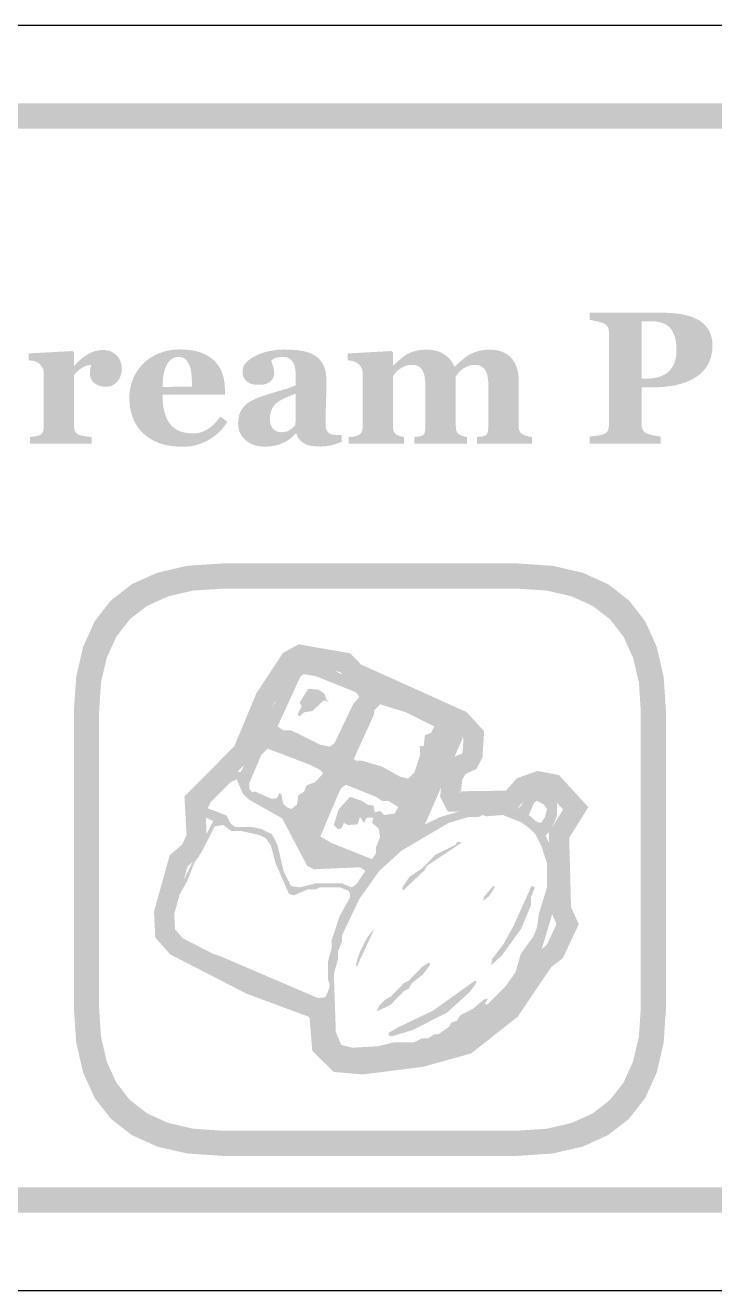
# Model space of a CAD drawing. Header units: millimetres. Extents: x 6 to 297, y 55 to 451.
# Drawn here: x 109.93 to 120.87, y 293.16 to 313.24 of the extents above; entities that cross this region are included whole.
import ezdxf

# ---------------------------------------------------------------- set-up
doc = ezdxf.new("R2010")
doc.units = ezdxf.units.MM
doc.layers.add('CUT', color=1, linetype='Continuous')
doc.layers.add('RASTER', color=7, linetype='Continuous')

msp = doc.modelspace()

# ---------------------------------------------------------------- hatches: boundary and pattern name
at = {"layer": 'RASTER'}
h = msp.add_hatch(color=7, dxfattribs=at)
h.paths.add_polyline_path([(74.2, 309.8), (74.234, 310.316), (74.338, 310.763), (74.509, 311.141), (74.75, 311.45), (75.059, 311.691), (75.438, 311.863), (75.884, 311.966), (76.4, 312), (133.6, 312), (134.116, 311.966), (134.563, 311.863), (134.941, 311.691), (135.25, 311.45), (135.491, 311.141), (135.663, 310.763), (135.766, 310.316), (135.8, 309.8), (135.8, 296.6), (135.766, 296.084), (135.663, 295.638), (135.491, 295.259), (135.25, 294.95), (134.941, 294.709), (134.563, 294.537), (134.116, 294.434), (133.6, 294.4), (76.4, 294.4), (75.884, 294.434), (75.438, 294.537), (75.059, 294.709), (74.75, 294.95), (74.509, 295.259), (74.338, 295.638), (74.234, 296.084), (74.2, 296.6)])
h.paths.add_polyline_path([(74.6, 309.8), (74.6, 296.6), (74.628, 296.178), (74.712, 295.813), (74.853, 295.503), (75.05, 295.25), (75.303, 295.053), (75.613, 294.912), (75.978, 294.828), (76.4, 294.8), (133.6, 294.8), (134.022, 294.828), (134.388, 294.912), (134.697, 295.053), (134.95, 295.25), (135.147, 295.503), (135.288, 295.813), (135.372, 296.178), (135.4, 296.6), (135.4, 309.8), (135.372, 310.222), (135.288, 310.588), (135.147, 310.897), (134.95, 311.15), (134.697, 311.347), (134.388, 311.488), (134.022, 311.572), (133.6, 311.6), (76.4, 311.6), (75.978, 311.572), (75.613, 311.488), (75.303, 311.347), (75.05, 311.15), (74.853, 310.897), (74.712, 310.588), (74.628, 310.222), (74.6, 309.8)], flags=0)
h = msp.add_hatch(color=7, dxfattribs=at)
h.paths.add_polyline_path([(120.837, 308.159), (120.836, 308.115), (120.833, 308.074), (120.827, 308.034), (120.819, 307.995), (120.809, 307.958), (120.796, 307.923), (120.782, 307.889), (120.765, 307.856), (120.746, 307.825), (120.725, 307.796), (120.703, 307.768), (120.678, 307.741), (120.653, 307.716), (120.625, 307.693), (120.596, 307.671), (120.565, 307.65), (120.531, 307.63), (120.496, 307.612), (120.461, 307.595), (120.424, 307.58), (120.385, 307.565), (120.346, 307.553), (120.305, 307.542), (120.264, 307.532), (120.221, 307.523), (120.176, 307.516), (120.131, 307.509), (120.084, 307.504), (120.036, 307.5), (119.986, 307.497), (119.936, 307.496), (119.884, 307.495), (119.714, 307.495), (119.714, 306.911), (119.714, 306.898), (119.715, 306.885), (119.716, 306.873), (119.719, 306.861), (119.721, 306.85), (119.725, 306.839), (119.729, 306.829), (119.733, 306.819), (119.739, 306.81), (119.746, 306.801), (119.753, 306.792), (119.762, 306.784), (119.772, 306.776), (119.783, 306.769), (119.795, 306.763), (119.809, 306.757), (119.817, 306.754), (119.826, 306.751), (119.836, 306.748), (119.847, 306.745), (119.86, 306.742), (119.873, 306.738), (119.888, 306.735), (119.904, 306.732), (119.92, 306.729), (119.936, 306.726), (119.951, 306.723), (119.965, 306.721), (119.978, 306.719), (119.991, 306.717), (120.004, 306.715), (120.015, 306.714), (120.015, 306.6), (118.889, 306.6), (118.889, 306.714), (118.9, 306.715), (118.912, 306.717), (118.925, 306.718), (118.938, 306.72), (118.953, 306.721), (118.968, 306.723), (118.985, 306.725), (119.002, 306.727), (119.019, 306.729), (119.034, 306.731), (119.048, 306.733), (119.061, 306.736), (119.073, 306.738), (119.083, 306.741), (119.092, 306.744), (119.1, 306.746), (119.114, 306.753), (119.126, 306.759), (119.137, 306.766), (119.147, 306.772), (119.156, 306.78), (119.164, 306.787), (119.17, 306.795), (119.175, 306.804), (119.18, 306.812), (119.183, 306.822), (119.186, 306.833), (119.189, 306.844), (119.191, 306.856), (119.192, 306.869), (119.193, 306.883), (119.194, 306.897), (119.194, 308.364), (119.193, 308.376), (119.193, 308.388), (119.191, 308.4), (119.189, 308.411), (119.187, 308.422), (119.184, 308.433), (119.18, 308.443), (119.176, 308.452), (119.171, 308.461), (119.165, 308.47), (119.157, 308.479), (119.148, 308.487), (119.138, 308.494), (119.127, 308.501), (119.114, 308.508), (119.1, 308.515), (119.089, 308.519), (119.078, 308.523), (119.065, 308.527), (119.052, 308.531), (119.038, 308.535), (119.023, 308.539), (119.007, 308.543), (118.991, 308.546), (118.974, 308.549), (118.959, 308.552), (118.944, 308.555), (118.931, 308.558), (118.919, 308.56), (118.908, 308.562), (118.898, 308.563), (118.889, 308.564), (118.889, 308.679), (120.036, 308.679), (120.133, 308.677), (120.225, 308.671), (120.309, 308.661), (120.388, 308.647), (120.46, 308.629), (120.526, 308.607), (120.585, 308.58), (120.638, 308.55), (120.685, 308.516), (120.725, 308.478), (120.759, 308.435), (120.787, 308.388), (120.809, 308.337), (120.825, 308.282), (120.834, 308.222), (120.837, 308.159)])
h.paths.add_polyline_path([(120.266, 308.084), (120.264, 308.141), (120.26, 308.194), (120.253, 308.243), (120.242, 308.288), (120.229, 308.33), (120.213, 308.367), (120.194, 308.402), (120.171, 308.432), (120.145, 308.458), (120.115, 308.481), (120.08, 308.501), (120.04, 308.517), (119.996, 308.529), (119.947, 308.538), (119.893, 308.544), (119.835, 308.545), (119.714, 308.545), (119.714, 307.633), (119.775, 307.633), (119.833, 307.634), (119.888, 307.64), (119.939, 307.648), (119.987, 307.66), (120.031, 307.676), (120.071, 307.695), (120.108, 307.717), (120.141, 307.743), (120.17, 307.773), (120.195, 307.806), (120.217, 307.843), (120.235, 307.884), (120.248, 307.928), (120.258, 307.976), (120.264, 308.028), (120.266, 308.084)], flags=0)
for points in [[(111.461, 307.785), (111.46, 307.758), (111.456, 307.731), (111.451, 307.705), (111.443, 307.681), (111.434, 307.656), (111.422, 307.633), (111.408, 307.611), (111.392, 307.59), (111.374, 307.57), (111.355, 307.553), (111.334, 307.538), (111.312, 307.526), (111.289, 307.517), (111.264, 307.511), (111.238, 307.507), (111.21, 307.505), (111.184, 307.506), (111.159, 307.509), (111.135, 307.513), (111.112, 307.519), (111.089, 307.526), (111.068, 307.536), (111.048, 307.547), (111.029, 307.559), (111.012, 307.574), (110.997, 307.59), (110.984, 307.607), (110.974, 307.626), (110.966, 307.647), (110.96, 307.67), (110.956, 307.694), (110.955, 307.719), (110.955, 307.732), (110.956, 307.743), (110.956, 307.754), (110.957, 307.765), (110.958, 307.774), (110.959, 307.783), (110.961, 307.791), (110.963, 307.799), (110.964, 307.806), (110.966, 307.813), (110.968, 307.82), (110.97, 307.827), (110.971, 307.833), (110.973, 307.84), (110.974, 307.846), (110.976, 307.852), (110.959, 307.851), (110.942, 307.848), (110.924, 307.844), (110.907, 307.839), (110.889, 307.833), (110.871, 307.825), (110.852, 307.816), (110.834, 307.806), (110.815, 307.794), (110.797, 307.782), (110.78, 307.768), (110.763, 307.754), (110.747, 307.739), (110.732, 307.723), (110.716, 307.706), (110.702, 307.688), (110.702, 306.884), (110.702, 306.872), (110.703, 306.86), (110.704, 306.848), (110.706, 306.837), (110.708, 306.827), (110.711, 306.817), (110.714, 306.808), (110.718, 306.799), (110.722, 306.791), (110.727, 306.783), (110.733, 306.776), (110.74, 306.769), (110.747, 306.763), (110.755, 306.757), (110.763, 306.751), (110.772, 306.746), (110.781, 306.743), (110.791, 306.739), (110.802, 306.735), (110.815, 306.732), (110.828, 306.728), (110.843, 306.725), (110.859, 306.722), (110.877, 306.719), (110.894, 306.717), (110.911, 306.714), (110.926, 306.712), (110.939, 306.711), (110.952, 306.709), (110.963, 306.708), (110.973, 306.707), (110.982, 306.707), (110.982, 306.6), (110.002, 306.6), (110.002, 306.707), (110.011, 306.708), (110.02, 306.709), (110.029, 306.709), (110.039, 306.71), (110.048, 306.711), (110.057, 306.713), (110.066, 306.714), (110.076, 306.715), (110.085, 306.716), (110.094, 306.718), (110.102, 306.719), (110.11, 306.721), (110.118, 306.723), (110.126, 306.725), (110.133, 306.727), (110.139, 306.729), (110.151, 306.733), (110.161, 306.738), (110.17, 306.743), (110.179, 306.749), (110.187, 306.756), (110.193, 306.763), (110.199, 306.771), (110.204, 306.779), (110.208, 306.787), (110.212, 306.797), (110.215, 306.807), (110.217, 306.818), (110.219, 306.829), (110.22, 306.841), (110.221, 306.853), (110.221, 306.867), (110.221, 307.719), (110.221, 307.732), (110.22, 307.745), (110.218, 307.757), (110.215, 307.769), (110.212, 307.781), (110.207, 307.792), (110.202, 307.803), (110.197, 307.814), (110.19, 307.824), (110.183, 307.833), (110.176, 307.843), (110.169, 307.851), (110.161, 307.859), (110.153, 307.867), (110.145, 307.874), (110.136, 307.88), (110.13, 307.885), (110.122, 307.889), (110.115, 307.893), (110.107, 307.896), (110.098, 307.9), (110.089, 307.903), (110.08, 307.907), (110.07, 307.91), (110.06, 307.912), (110.049, 307.915), (110.038, 307.917), (110.028, 307.919), (110.016, 307.921), (110.005, 307.923), (109.993, 307.924), (109.981, 307.926), (109.981, 308.033), (110.68, 308.071), (110.702, 308.049), (110.702, 307.836), (110.708, 307.836), (110.733, 307.865), (110.759, 307.892), (110.785, 307.917), (110.812, 307.941), (110.839, 307.963), (110.866, 307.984), (110.894, 308.003), (110.922, 308.02), (110.951, 308.036), (110.98, 308.049), (111.009, 308.061), (111.038, 308.07), (111.068, 308.077), (111.098, 308.083), (111.128, 308.086), (111.159, 308.087), (111.192, 308.086), (111.224, 308.082), (111.254, 308.075), (111.282, 308.066), (111.308, 308.054), (111.333, 308.039), (111.356, 308.022), (111.378, 308.003), (111.397, 307.981), (111.414, 307.957), (111.428, 307.933), (111.44, 307.906), (111.449, 307.878), (111.456, 307.849), (111.459, 307.818), (111.461, 307.785)], [(117.975, 306.6), (117.102, 306.6), (117.102, 306.707), (117.11, 306.708), (117.118, 306.709), (117.126, 306.71), (117.135, 306.711), (117.143, 306.712), (117.152, 306.713), (117.16, 306.714), (117.169, 306.714), (117.178, 306.715), (117.186, 306.716), (117.194, 306.718), (117.201, 306.719), (117.209, 306.721), (117.215, 306.724), (117.222, 306.726), (117.228, 306.729), (117.235, 306.733), (117.242, 306.737), (117.249, 306.743), (117.254, 306.748), (117.259, 306.755), (117.263, 306.762), (117.266, 306.77), (117.269, 306.778), (117.271, 306.787), (117.273, 306.796), (117.274, 306.807), (117.275, 306.817), (117.276, 306.829), (117.277, 306.841), (117.277, 306.853), (117.278, 306.867), (117.278, 307.551), (117.277, 307.587), (117.274, 307.621), (117.27, 307.653), (117.264, 307.683), (117.257, 307.71), (117.248, 307.735), (117.237, 307.757), (117.224, 307.777), (117.21, 307.795), (117.195, 307.81), (117.178, 307.823), (117.159, 307.834), (117.139, 307.842), (117.118, 307.848), (117.095, 307.851), (117.071, 307.852), (117.056, 307.852), (117.04, 307.851), (117.026, 307.85), (117.012, 307.847), (116.998, 307.845), (116.984, 307.841), (116.971, 307.837), (116.959, 307.833), (116.947, 307.828), (116.935, 307.822), (116.923, 307.816), (116.912, 307.811), (116.901, 307.804), (116.89, 307.798), (116.879, 307.791), (116.869, 307.784), (116.859, 307.776), (116.849, 307.768), (116.84, 307.761), (116.831, 307.753), (116.823, 307.745), (116.816, 307.737), (116.809, 307.73), (116.803, 307.722), (116.797, 307.715), (116.792, 307.707), (116.786, 307.7), (116.781, 307.694), (116.777, 307.687), (116.772, 307.681), (116.768, 307.675), (116.763, 307.669), (116.763, 306.883), (116.764, 306.87), (116.764, 306.858), (116.765, 306.846), (116.767, 306.835), (116.768, 306.825), (116.77, 306.815), (116.773, 306.806), (116.776, 306.797), (116.779, 306.789), (116.783, 306.781), (116.788, 306.774), (116.794, 306.768), (116.8, 306.761), (116.807, 306.755), (116.814, 306.75), (116.822, 306.745), (116.828, 306.742), (116.834, 306.739), (116.841, 306.736), (116.847, 306.733), (116.854, 306.73), (116.861, 306.727), (116.868, 306.724), (116.875, 306.722), (116.883, 306.719), (116.891, 306.717), (116.899, 306.715), (116.906, 306.713), (116.914, 306.711), (116.923, 306.709), (116.931, 306.708), (116.939, 306.707), (116.939, 306.6), (116.103, 306.6), (116.103, 306.707), (116.11, 306.708), (116.117, 306.708), (116.125, 306.709), (116.134, 306.71), (116.142, 306.711), (116.151, 306.712), (116.16, 306.713), (116.17, 306.714), (116.18, 306.715), (116.189, 306.717), (116.197, 306.718), (116.205, 306.72), (116.212, 306.722), (116.218, 306.724), (116.224, 306.726), (116.229, 306.729), (116.236, 306.733), (116.243, 306.738), (116.249, 306.743), (116.254, 306.749), (116.259, 306.755), (116.263, 306.761), (116.266, 306.768), (116.269, 306.776), (116.271, 306.784), (116.273, 306.793), (116.275, 306.803), (116.276, 306.814), (116.277, 306.826), (116.278, 306.838), (116.278, 306.852), (116.279, 306.867), (116.279, 307.551), (116.278, 307.587), (116.275, 307.621), (116.271, 307.653), (116.265, 307.683), (116.258, 307.71), (116.248, 307.735), (116.238, 307.757), (116.225, 307.777), (116.211, 307.795), (116.195, 307.81), (116.179, 307.823), (116.16, 307.834), (116.14, 307.842), (116.119, 307.848), (116.096, 307.851), (116.072, 307.852), (116.056, 307.852), (116.041, 307.851), (116.027, 307.85), (116.013, 307.847), (115.999, 307.845), (115.985, 307.841), (115.972, 307.837), (115.96, 307.833), (115.948, 307.828), (115.936, 307.822), (115.924, 307.816), (115.913, 307.811), (115.902, 307.804), (115.891, 307.798), (115.88, 307.791), (115.87, 307.784), (115.86, 307.776), (115.85, 307.768), (115.841, 307.761), (115.832, 307.753), (115.824, 307.745), (115.817, 307.737), (115.81, 307.73), (115.804, 307.722), (115.798, 307.715), (115.793, 307.707), (115.787, 307.7), (115.782, 307.694), (115.778, 307.687), (115.773, 307.681), (115.769, 307.675), (115.764, 307.669), (115.764, 306.883), (115.765, 306.87), (115.765, 306.858), (115.766, 306.847), (115.768, 306.836), (115.77, 306.825), (115.772, 306.816), (115.774, 306.806), (115.778, 306.798), (115.781, 306.79), (115.785, 306.782), (115.79, 306.775), (115.796, 306.768), (115.802, 306.761), (115.809, 306.755), (115.816, 306.75), (115.824, 306.745), (115.83, 306.742), (115.837, 306.739), (115.843, 306.736), (115.85, 306.733), (115.856, 306.73), (115.863, 306.727), (115.871, 306.724), (115.878, 306.722), (115.885, 306.719), (115.893, 306.717), (115.901, 306.715), (115.909, 306.713), (115.917, 306.711), (115.925, 306.709), (115.933, 306.708), (115.942, 306.707), (115.942, 306.6), (115.064, 306.6), (115.064, 306.707), (115.074, 306.708), (115.083, 306.708), (115.093, 306.709), (115.102, 306.71), (115.111, 306.711), (115.121, 306.712), (115.13, 306.713), (115.139, 306.714), (115.148, 306.715), (115.157, 306.717), (115.165, 306.718), (115.173, 306.72), (115.181, 306.722), (115.188, 306.724), (115.195, 306.726), (115.202, 306.729), (115.213, 306.734), (115.224, 306.739), (115.233, 306.744), (115.241, 306.75), (115.249, 306.757), (115.256, 306.764), (115.262, 306.771), (115.266, 306.779), (115.27, 306.788), (115.274, 306.797), (115.277, 306.807), (115.28, 306.818), (115.281, 306.829), (115.283, 306.841), (115.284, 306.853), (115.284, 306.867), (115.284, 307.719), (115.284, 307.731), (115.282, 307.742), (115.28, 307.754), (115.278, 307.765), (115.274, 307.777), (115.27, 307.788), (115.265, 307.799), (115.259, 307.811), (115.253, 307.822), (115.246, 307.832), (115.239, 307.841), (115.232, 307.85), (115.224, 307.859), (115.216, 307.867), (115.208, 307.874), (115.199, 307.88), (115.192, 307.885), (115.185, 307.889), (115.177, 307.893), (115.169, 307.896), (115.161, 307.9), (115.152, 307.903), (115.142, 307.907), (115.132, 307.91), (115.122, 307.912), (115.112, 307.915), (115.101, 307.917), (115.09, 307.919), (115.079, 307.921), (115.067, 307.923), (115.056, 307.924), (115.044, 307.926), (115.044, 308.033), (115.742, 308.071), (115.764, 308.049), (115.764, 307.842), (115.77, 307.842), (115.781, 307.852), (115.792, 307.861), (115.803, 307.872), (115.815, 307.882), (115.828, 307.893), (115.84, 307.905), (115.854, 307.917), (115.868, 307.929), (115.882, 307.942), (115.895, 307.953), (115.909, 307.964), (115.922, 307.975), (115.936, 307.985), (115.949, 307.994), (115.961, 308.003), (115.974, 308.011), (115.988, 308.019), (116.003, 308.027), (116.019, 308.035), (116.036, 308.043), (116.054, 308.05), (116.072, 308.057), (116.092, 308.063), (116.113, 308.069), (116.135, 308.075), (116.157, 308.079), (116.179, 308.084), (116.202, 308.087), (116.226, 308.089), (116.25, 308.091), (116.274, 308.092), (116.299, 308.093), (116.34, 308.092), (116.379, 308.088), (116.417, 308.082), (116.452, 308.075), (116.486, 308.064), (116.519, 308.052), (116.549, 308.037), (116.578, 308.02), (116.605, 308.001), (116.63, 307.981), (116.653, 307.959), (116.674, 307.936), (116.693, 307.911), (116.71, 307.885), (116.724, 307.857), (116.737, 307.828), (116.75, 307.828), (116.761, 307.838), (116.773, 307.848), (116.785, 307.859), (116.797, 307.871), (116.811, 307.882), (116.825, 307.895), (116.839, 307.907), (116.854, 307.921), (116.869, 307.934), (116.884, 307.946), (116.899, 307.958), (116.913, 307.969), (116.927, 307.979), (116.941, 307.989), (116.954, 307.998), (116.967, 308.006), (116.982, 308.015), (116.998, 308.024), (117.014, 308.032), (117.032, 308.04), (117.051, 308.047), (117.07, 308.055), (117.091, 308.061), (117.113, 308.068), (117.135, 308.074), (117.158, 308.079), (117.181, 308.083), (117.205, 308.086), (117.228, 308.089), (117.253, 308.091), (117.277, 308.092), (117.302, 308.093), (117.356, 308.091), (117.407, 308.085), (117.454, 308.074), (117.498, 308.06), (117.539, 308.042), (117.577, 308.019), (117.612, 307.993), (117.643, 307.962), (117.671, 307.928), (117.695, 307.89), (117.716, 307.849), (117.733, 307.804), (117.746, 307.756), (117.755, 307.705), (117.761, 307.65), (117.762, 307.592), (117.762, 306.88), (117.763, 306.867), (117.763, 306.854), (117.765, 306.842), (117.766, 306.831), (117.769, 306.82), (117.772, 306.81), (117.775, 306.801), (117.779, 306.793), (117.783, 306.785), (117.788, 306.777), (117.794, 306.77), (117.801, 306.764), (117.809, 306.757), (117.818, 306.752), (117.827, 306.747), (117.837, 306.742), (117.843, 306.74), (117.85, 306.737), (117.856, 306.734), (117.863, 306.732), (117.871, 306.729), (117.878, 306.727), (117.887, 306.724), (117.895, 306.722), (117.904, 306.719), (117.913, 306.717), (117.922, 306.715), (117.932, 306.713), (117.942, 306.711), (117.953, 306.709), (117.964, 306.708), (117.975, 306.707)]]:
    msp.add_hatch(color=7, dxfattribs=at).paths.add_polyline_path(points)
h = msp.add_hatch(color=7, dxfattribs=at)
h.paths.add_polyline_path([(113.136, 306.95), (113.123, 306.929), (113.11, 306.909), (113.095, 306.889), (113.08, 306.869), (113.064, 306.849), (113.048, 306.83), (113.03, 306.811), (113.013, 306.793), (112.994, 306.774), (112.975, 306.757), (112.956, 306.74), (112.935, 306.724), (112.914, 306.708), (112.893, 306.694), (112.871, 306.679), (112.848, 306.666), (112.823, 306.652), (112.799, 306.64), (112.774, 306.628), (112.749, 306.617), (112.724, 306.607), (112.699, 306.598), (112.674, 306.589), (112.649, 306.582), (112.624, 306.575), (112.597, 306.569), (112.57, 306.564), (112.542, 306.56), (112.512, 306.557), (112.482, 306.555), (112.451, 306.554), (112.419, 306.553), (112.365, 306.554), (112.314, 306.557), (112.264, 306.562), (112.217, 306.569), (112.171, 306.577), (112.127, 306.588), (112.085, 306.6), (112.044, 306.615), (112.006, 306.631), (111.969, 306.648), (111.934, 306.667), (111.901, 306.687), (111.869, 306.708), (111.839, 306.731), (111.811, 306.755), (111.784, 306.78), (111.76, 306.807), (111.736, 306.835), (111.715, 306.863), (111.695, 306.894), (111.677, 306.925), (111.66, 306.957), (111.645, 306.991), (111.631, 307.026), (111.62, 307.061), (111.609, 307.098), (111.601, 307.135), (111.593, 307.173), (111.588, 307.212), (111.584, 307.251), (111.582, 307.291), (111.581, 307.332), (111.582, 307.37), (111.584, 307.406), (111.589, 307.443), (111.595, 307.479), (111.602, 307.514), (111.612, 307.55), (111.623, 307.584), (111.636, 307.619), (111.65, 307.653), (111.666, 307.685), (111.683, 307.717), (111.702, 307.748), (111.722, 307.778), (111.744, 307.807), (111.767, 307.835), (111.792, 307.863), (111.817, 307.888), (111.845, 307.912), (111.874, 307.935), (111.904, 307.957), (111.937, 307.977), (111.97, 307.996), (112.006, 308.014), (112.043, 308.031), (112.081, 308.046), (112.121, 308.059), (112.162, 308.07), (112.204, 308.079), (112.247, 308.087), (112.291, 308.092), (112.336, 308.095), (112.382, 308.096), (112.432, 308.095), (112.48, 308.092), (112.526, 308.089), (112.569, 308.083), (112.61, 308.076), (112.648, 308.068), (112.685, 308.057), (112.719, 308.046), (112.751, 308.033), (112.782, 308.019), (112.811, 308.003), (112.839, 307.986), (112.866, 307.969), (112.891, 307.95), (112.915, 307.929), (112.937, 307.908), (112.957, 307.887), (112.976, 307.864), (112.993, 307.841), (113.009, 307.817), (113.024, 307.792), (113.037, 307.766), (113.049, 307.739), (113.059, 307.711), (113.068, 307.683), (113.076, 307.654), (113.082, 307.624), (113.087, 307.595), (113.092, 307.565), (113.095, 307.535), (113.096, 307.504), (113.097, 307.473), (113.097, 307.378), (112.107, 307.378), (112.108, 307.305), (112.114, 307.237), (112.123, 307.173), (112.136, 307.113), (112.152, 307.059), (112.172, 307.008), (112.195, 306.962), (112.222, 306.921), (112.253, 306.884), (112.289, 306.852), (112.328, 306.825), (112.372, 306.803), (112.42, 306.786), (112.473, 306.774), (112.529, 306.767), (112.59, 306.764), (112.624, 306.765), (112.657, 306.769), (112.689, 306.775), (112.721, 306.783), (112.751, 306.794), (112.781, 306.806), (112.81, 306.822), (112.838, 306.84), (112.865, 306.859), (112.891, 306.88), (112.916, 306.902), (112.939, 306.925), (112.962, 306.95), (112.984, 306.975), (113.005, 307.002), (113.025, 307.031)])
h.paths.add_polyline_path([(112.577, 307.507), (112.577, 307.529), (112.576, 307.551), (112.576, 307.573), (112.575, 307.596), (112.573, 307.618), (112.572, 307.641), (112.57, 307.664), (112.568, 307.687), (112.566, 307.709), (112.563, 307.731), (112.56, 307.751), (112.556, 307.771), (112.552, 307.789), (112.548, 307.806), (112.543, 307.823), (112.537, 307.838), (112.531, 307.854), (112.524, 307.87), (112.516, 307.885), (112.508, 307.898), (112.499, 307.911), (112.49, 307.922), (112.48, 307.932), (112.469, 307.942), (112.458, 307.95), (112.446, 307.957), (112.434, 307.963), (112.42, 307.968), (112.406, 307.972), (112.392, 307.975), (112.376, 307.976), (112.36, 307.977), (112.333, 307.975), (112.307, 307.97), (112.282, 307.961), (112.259, 307.948), (112.237, 307.932), (112.216, 307.913), (112.197, 307.889), (112.18, 307.863), (112.164, 307.832), (112.15, 307.797), (112.138, 307.758), (112.128, 307.715), (112.12, 307.668), (112.113, 307.616), (112.109, 307.561), (112.107, 307.501)], flags=0)
h = msp.add_hatch(color=7, dxfattribs=at)
h.paths.add_polyline_path([(114.951, 306.631), (114.935, 306.624), (114.918, 306.617), (114.9, 306.611), (114.881, 306.604), (114.862, 306.598), (114.842, 306.591), (114.821, 306.585), (114.799, 306.579), (114.777, 306.574), (114.754, 306.569), (114.732, 306.565), (114.709, 306.562), (114.685, 306.559), (114.661, 306.558), (114.637, 306.556), (114.613, 306.556), (114.569, 306.557), (114.529, 306.559), (114.491, 306.564), (114.457, 306.569), (114.425, 306.577), (114.396, 306.586), (114.371, 306.597), (114.348, 306.61), (114.328, 306.624), (114.309, 306.639), (114.292, 306.656), (114.276, 306.675), (114.263, 306.694), (114.251, 306.716), (114.241, 306.738), (114.232, 306.763), (114.223, 306.763), (114.211, 306.75), (114.199, 306.739), (114.187, 306.727), (114.174, 306.716), (114.163, 306.706), (114.151, 306.696), (114.139, 306.687), (114.127, 306.678), (114.116, 306.669), (114.104, 306.661), (114.092, 306.653), (114.08, 306.645), (114.067, 306.638), (114.055, 306.631), (114.042, 306.624), (114.029, 306.618), (114.011, 306.61), (113.994, 306.603), (113.978, 306.596), (113.961, 306.59), (113.945, 306.584), (113.928, 306.579), (113.912, 306.574), (113.896, 306.57), (113.879, 306.566), (113.861, 306.563), (113.841, 306.561), (113.82, 306.558), (113.797, 306.557), (113.772, 306.556), (113.746, 306.555), (113.718, 306.555), (113.676, 306.556), (113.636, 306.561), (113.598, 306.569), (113.561, 306.58), (113.525, 306.594), (113.491, 306.611), (113.459, 306.631), (113.428, 306.655), (113.4, 306.681), (113.375, 306.709), (113.355, 306.739), (113.338, 306.772), (113.325, 306.806), (113.315, 306.842), (113.31, 306.88), (113.308, 306.921), (113.308, 306.944), (113.31, 306.967), (113.312, 306.988), (113.314, 307.009), (113.318, 307.029), (113.323, 307.048), (113.328, 307.066), (113.334, 307.083), (113.341, 307.099), (113.349, 307.115), (113.357, 307.13), (113.366, 307.145), (113.376, 307.16), (113.386, 307.174), (113.397, 307.188), (113.409, 307.201), (113.42, 307.212), (113.432, 307.223), (113.444, 307.233), (113.456, 307.243), (113.469, 307.253), (113.483, 307.262), (113.496, 307.27), (113.511, 307.278), (113.525, 307.286), (113.54, 307.293), (113.556, 307.301), (113.571, 307.308), (113.587, 307.315), (113.604, 307.322), (113.62, 307.329), (113.637, 307.335), (113.671, 307.347), (113.707, 307.36), (113.744, 307.372), (113.782, 307.385), (113.823, 307.397), (113.865, 307.41), (113.909, 307.423), (113.954, 307.436), (113.998, 307.449), (114.04, 307.461), (114.078, 307.473), (114.114, 307.485), (114.146, 307.496), (114.175, 307.508), (114.201, 307.518), (114.223, 307.529), (114.223, 307.669), (114.223, 307.679), (114.223, 307.689), (114.223, 307.7), (114.222, 307.712), (114.221, 307.724), (114.22, 307.737), (114.219, 307.751), (114.218, 307.766), (114.216, 307.781), (114.214, 307.795), (114.211, 307.808), (114.208, 307.821), (114.205, 307.834), (114.201, 307.845), (114.197, 307.857), (114.193, 307.867), (114.187, 307.879), (114.181, 307.89), (114.174, 307.9), (114.166, 307.91), (114.158, 307.92), (114.149, 307.929), (114.139, 307.938), (114.128, 307.946), (114.117, 307.954), (114.104, 307.96), (114.091, 307.966), (114.077, 307.97), (114.062, 307.974), (114.047, 307.976), (114.03, 307.978), (114.012, 307.978), (113.997, 307.978), (113.982, 307.977), (113.967, 307.976), (113.953, 307.974), (113.94, 307.971), (113.928, 307.968), (113.916, 307.964), (113.905, 307.96), (113.894, 307.956), (113.884, 307.951), (113.875, 307.946), (113.866, 307.942), (113.857, 307.937), (113.849, 307.932), (113.842, 307.928), (113.835, 307.923), (113.837, 307.915), (113.838, 307.906), (113.841, 307.896), (113.844, 307.886), (113.847, 307.874), (113.851, 307.862), (113.855, 307.848), (113.86, 307.833), (113.865, 307.818), (113.869, 307.804), (113.873, 307.789), (113.875, 307.774), (113.878, 307.76), (113.879, 307.746), (113.88, 307.732), (113.881, 307.718), (113.88, 307.711), (113.88, 307.704), (113.879, 307.697), (113.877, 307.69), (113.875, 307.682), (113.873, 307.673), (113.871, 307.665), (113.867, 307.655), (113.864, 307.646), (113.86, 307.638), (113.856, 307.63), (113.851, 307.622), (113.846, 307.615), (113.841, 307.608), (113.835, 307.602), (113.829, 307.596), (113.821, 307.589), (113.812, 307.582), (113.803, 307.576), (113.794, 307.57), (113.784, 307.565), (113.774, 307.56), (113.764, 307.555), (113.754, 307.551), (113.743, 307.547), (113.73, 307.544), (113.716, 307.541), (113.701, 307.539), (113.684, 307.537), (113.666, 307.536), (113.647, 307.535), (113.626, 307.535), (113.596, 307.535), (113.568, 307.538), (113.542, 307.543), (113.518, 307.549), (113.495, 307.558), (113.475, 307.568), (113.456, 307.58), (113.44, 307.594), (113.425, 307.609), (113.412, 307.626), (113.401, 307.643), (113.392, 307.662), (113.386, 307.682), (113.381, 307.703), (113.378, 307.725), (113.377, 307.748), (113.378, 307.769), (113.381, 307.788), (113.386, 307.808), (113.393, 307.826), (113.402, 307.844), (113.413, 307.862), (113.427, 307.879), (113.442, 307.896), (113.459, 307.912), (113.476, 307.927), (113.495, 307.941), (113.514, 307.955), (113.535, 307.968), (113.556, 307.981), (113.578, 307.992), (113.601, 308.003), (113.624, 308.014), (113.649, 308.024), (113.674, 308.033), (113.7, 308.042), (113.727, 308.051), (113.755, 308.058), (113.784, 308.065), (113.813, 308.071), (113.843, 308.077), (113.872, 308.082), (113.901, 308.086), (113.929, 308.09), (113.957, 308.092), (113.984, 308.094), (114.01, 308.095), (114.036, 308.096), (114.071, 308.095), (114.105, 308.095), (114.139, 308.093), (114.172, 308.091), (114.204, 308.089), (114.236, 308.086), (114.267, 308.083), (114.297, 308.079), (114.326, 308.074), (114.354, 308.068), (114.382, 308.061), (114.409, 308.053), (114.436, 308.044), (114.461, 308.033), (114.486, 308.022), (114.51, 308.009), (114.533, 307.996), (114.554, 307.981), (114.573, 307.964), (114.592, 307.946), (114.609, 307.927), (114.626, 307.906), (114.641, 307.884), (114.655, 307.86), (114.667, 307.835), (114.678, 307.808), (114.687, 307.779), (114.695, 307.748), (114.701, 307.716), (114.705, 307.681), (114.707, 307.645), (114.708, 307.606), (114.708, 307.564), (114.708, 307.52), (114.707, 307.474), (114.707, 307.425), (114.706, 307.375), (114.705, 307.323), (114.703, 307.27), (114.702, 307.214), (114.7, 307.159), (114.699, 307.11), (114.698, 307.065), (114.697, 307.026), (114.696, 306.991), (114.695, 306.961), (114.695, 306.935), (114.695, 306.915), (114.695, 306.899), (114.696, 306.884), (114.698, 306.869), (114.7, 306.856), (114.703, 306.843), (114.706, 306.832), (114.71, 306.821), (114.715, 306.811), (114.72, 306.802), (114.726, 306.793), (114.733, 306.785), (114.74, 306.778), (114.748, 306.771), (114.756, 306.765), (114.766, 306.759), (114.776, 306.754), (114.782, 306.751), (114.79, 306.749), (114.798, 306.746), (114.808, 306.744), (114.818, 306.743), (114.829, 306.742), (114.841, 306.741), (114.854, 306.74), (114.867, 306.739), (114.88, 306.739), (114.893, 306.739), (114.905, 306.738), (114.917, 306.738), (114.929, 306.738), (114.94, 306.738), (114.951, 306.738)])
h.paths.add_polyline_path([(114.223, 307.394), (114.203, 307.387), (114.182, 307.38), (114.162, 307.372), (114.142, 307.364), (114.121, 307.356), (114.101, 307.348), (114.081, 307.339), (114.061, 307.33), (114.041, 307.321), (114.022, 307.312), (114.004, 307.303), (113.988, 307.293), (113.972, 307.284), (113.956, 307.274), (113.942, 307.265), (113.929, 307.255), (113.916, 307.244), (113.903, 307.233), (113.892, 307.221), (113.881, 307.208), (113.87, 307.195), (113.861, 307.18), (113.852, 307.166), (113.844, 307.15), (113.837, 307.134), (113.831, 307.117), (113.825, 307.099), (113.821, 307.081), (113.818, 307.062), (113.815, 307.042), (113.814, 307.021), (113.813, 307), (113.814, 306.972), (113.816, 306.947), (113.821, 306.923), (113.826, 306.901), (113.834, 306.882), (113.842, 306.864), (113.853, 306.848), (113.865, 306.834), (113.879, 306.822), (113.893, 306.812), (113.908, 306.803), (113.923, 306.796), (113.94, 306.79), (113.957, 306.786), (113.975, 306.784), (113.993, 306.783), (114.013, 306.784), (114.032, 306.785), (114.05, 306.788), (114.067, 306.791), (114.083, 306.796), (114.098, 306.802), (114.113, 306.808), (114.126, 306.816), (114.139, 306.825), (114.151, 306.834), (114.163, 306.843), (114.175, 306.853), (114.186, 306.863), (114.197, 306.874), (114.207, 306.886), (114.218, 306.897)], flags=0)
h = msp.add_hatch(color=7, dxfattribs=at)
h.paths.add_polyline_path([(110.7, 302.35), (110.737, 302.901), (110.847, 303.378), (111.03, 303.782), (111.287, 304.112), (111.618, 304.37), (112.022, 304.553), (112.499, 304.663), (113.05, 304.7), (117.75, 304.7), (118.301, 304.663), (118.778, 304.553), (119.182, 304.37), (119.513, 304.113), (119.77, 303.782), (119.953, 303.378), (120.063, 302.901), (120.1, 302.35), (120.1, 297.65), (120.063, 297.099), (119.953, 296.622), (119.77, 296.218), (119.512, 295.887), (119.182, 295.63), (118.778, 295.447), (118.301, 295.337), (117.75, 295.3), (113.05, 295.3), (112.499, 295.337), (112.022, 295.447), (111.618, 295.63), (111.288, 295.888), (111.03, 296.218), (110.847, 296.622), (110.737, 297.099), (110.7, 297.65)])
h.paths.add_polyline_path([(111.1, 302.35), (111.1, 297.65), (111.13, 297.193), (111.222, 296.797), (111.374, 296.462), (111.587, 296.188), (111.862, 295.974), (112.197, 295.822), (112.593, 295.73), (113.05, 295.7), (117.75, 295.7), (118.207, 295.73), (118.603, 295.822), (118.938, 295.974), (119.213, 296.188), (119.426, 296.462), (119.578, 296.797), (119.67, 297.193), (119.7, 297.65), (119.7, 302.35), (119.67, 302.807), (119.578, 303.203), (119.426, 303.538), (119.213, 303.813), (118.938, 304.026), (118.603, 304.178), (118.207, 304.27), (117.75, 304.3), (113.05, 304.3), (112.593, 304.27), (112.197, 304.178), (111.862, 304.026), (111.587, 303.813), (111.374, 303.538), (111.222, 303.203), (111.13, 302.807), (111.1, 302.35)], flags=0)
h = msp.add_hatch(color=7, dxfattribs=at)
h.paths.add_polyline_path([(114.27, 303.417), (115.088, 303.274), (115.26, 303.096), (116.934, 302.342), (117.213, 302.038), (117.187, 301.623), (117.092, 301.439), (116.915, 301.358), (116.866, 301.267), (116.843, 301.059), (116.83, 301.085), (117.56, 301.095), (117.735, 301.293), (118.06, 301.407), (118.398, 301.345), (118.867, 300.833), (118.563, 300.346), (118.593, 299.246), (118.715, 298.975), (118.464, 298.44), (118.275, 298.291), (117.748, 297.51), (117.008, 296.925), (116.241, 296.712), (115.277, 296.591), (114.822, 296.633), (114.484, 296.97), (114.441, 297.489), (114.429, 297.507), (113.444, 297.872), (112.228, 298.497), (111.992, 298.766), (111.972, 299.176), (112.222, 300.071), (112.42, 300.242), (112.489, 300.395), (112.455, 301.001), (113.246, 301.799), (113.597, 302.639), (114.02, 303.282)])
h.paths.add_polyline_path([(114.324, 303.083), (114.243, 303.039), (113.881, 302.488), (113.517, 301.618), (112.782, 300.877), (112.812, 300.335), (112.683, 300.046), (112.504, 299.892), (112.294, 299.14), (112.306, 298.893), (112.428, 298.753), (113.574, 298.165), (114.638, 297.771), (114.753, 297.597), (114.794, 297.114), (114.967, 296.941), (115.271, 296.912), (116.178, 297.027), (116.86, 297.216), (117.511, 297.73), (118.038, 298.512), (118.206, 298.644), (118.363, 298.978), (118.275, 299.173), (118.241, 300.434), (118.467, 300.796), (118.234, 301.05), (118.086, 301.077), (117.92, 301.019), (117.706, 300.777), (116.636, 300.762), (116.514, 300.998), (116.555, 301.364), (116.684, 301.605), (116.859, 301.684), (116.872, 301.71), (116.885, 301.922), (116.742, 302.077), (115.072, 302.829), (114.93, 302.977), (114.324, 303.083)], flags=0)
h = msp.add_hatch(color=7, dxfattribs=at)
h.paths.add_polyline_path([(114.294, 303.157), (114.412, 303.167), (114.732, 303.039), (116.455, 302.305), (116.784, 302.123), (116.87, 301.922), (116.273, 300.559), (116.519, 300.677), (117.061, 300.837), (117.476, 300.869), (117.732, 300.805), (117.805, 300.859), (117.882, 301.038), (117.955, 301.092), (118.147, 301.092), (118.316, 301.006), (118.37, 300.901), (118.37, 300.709), (118.338, 300.614), (118.252, 300.444), (118.188, 300.381), (118.338, 300.071), (118.37, 299.911), (118.37, 299.56), (118.338, 299.496), (118.306, 299.177), (118.115, 298.539), (117.965, 298.242), (117.646, 297.795), (117.294, 297.444), (117.007, 297.253), (116.647, 297.071), (116.327, 296.975), (116.008, 296.943), (115.944, 296.911), (115.753, 296.911), (115.434, 296.847), (114.987, 296.847), (114.818, 296.933), (114.7, 297.135), (114.7, 297.645), (114.677, 297.687), (113.774, 298.06), (112.858, 298.485), (112.912, 298.507), (113.008, 298.475), (114.572, 297.805), (114.69, 297.814), (114.732, 297.901), (114.763, 297.996), (114.732, 298.124), (114.732, 298.379), (114.795, 298.603), (114.795, 298.73), (114.923, 299.113), (115.083, 299.401), (115.083, 299.464), (115.06, 299.506), (114.923, 299.56), (114.604, 299.56), (114.54, 299.528), (114.412, 299.528), (114.189, 299.433), (114.115, 299.455), (113.902, 299.943), (113.828, 300.221), (113.752, 300.336), (113.646, 300.39), (113.359, 300.454), (113.199, 300.454), (113.072, 300.55), (112.935, 300.527), (112.73, 300.125), (112.615, 299.953), (112.497, 299.656), (112.37, 299.433), (112.306, 299.273), (112.306, 299.177), (112.242, 299.05), (112.242, 298.954), (112.296, 298.848), (112.392, 298.753), (112.839, 298.517), (112.721, 298.539), (112.36, 298.721), (112.264, 298.817), (112.21, 298.922), (112.21, 299.113), (112.306, 299.401), (112.912, 300.614), (112.711, 300.7), (112.689, 300.869), (112.826, 301.051), (112.89, 301.083), (113.094, 301.293), (113.273, 301.402), (113.349, 301.389), (114.147, 303.017), (114.211, 303.113)])
h.paths.add_polyline_path([(114.348, 302.944), (114.294, 302.902), (113.934, 302.114), (114.029, 302.05), (114.157, 302.05), (114.604, 301.826), (114.763, 301.794), (114.837, 301.849), (115.137, 302.474), (115.233, 302.583), (115.178, 302.656), (114.54, 302.912)], flags=0)
h.paths.add_polyline_path([(114.422, 302.711), (114.581, 302.698), (114.677, 302.634), (114.709, 302.538), (114.754, 302.506), (114.668, 302.529), (114.486, 302.359), (114.348, 302.337), (114.285, 302.273), (114.253, 302.305), (114.317, 302.433), (114.285, 302.497)], flags=0)
h.paths.add_polyline_path([(115.561, 302.465), (115.466, 302.369), (115.466, 302.305), (115.146, 301.603), (115.178, 301.571), (115.274, 301.571), (115.593, 301.475), (115.881, 301.316), (116.008, 301.284), (116.104, 301.38), (116.2, 301.667), (116.19, 301.804), (116.254, 301.804), (116.273, 301.976), (116.369, 302.008), (116.423, 302.114), (115.976, 302.337)], flags=0)
h.paths.add_polyline_path([(113.774, 301.763), (113.678, 301.667), (113.487, 301.22), (113.487, 301.124), (113.528, 301.07), (113.573, 301.083), (113.838, 300.965), (113.924, 300.974), (113.965, 301.06), (113.997, 301.028), (114.02, 300.891), (114.084, 300.827), (114.157, 300.805), (114.243, 300.878), (114.262, 301.019), (114.358, 301.083), (114.39, 301.178), (114.53, 301.23), (114.658, 301.37), (114.613, 301.421), (114.444, 301.507)], flags=0)
h.paths.add_polyline_path([(113.286, 301.274), (113.19, 301.23), (112.871, 300.91), (112.826, 300.815), (113.126, 300.7), (113.19, 300.572), (113.263, 300.518), (113.519, 300.518), (113.678, 300.486), (113.847, 300.4), (113.934, 300.231), (114.029, 299.816), (114.147, 299.583), (114.285, 299.56), (114.54, 299.624), (114.955, 299.624), (115.115, 299.56), (115.188, 299.615), (115.328, 299.825), (115.242, 299.879), (114.508, 299.848), (114.403, 299.902), (114.007, 300.655), (113.477, 300.955), (113.381, 301.051)], flags=0)
h.paths.add_polyline_path([(115.019, 301.188), (114.945, 301.134), (114.891, 301.028), (114.613, 300.368), (114.795, 300.262), (115.434, 300.007), (115.498, 300.103), (115.498, 300.199), (115.561, 300.358), (115.539, 300.495), (115.434, 300.582), (115.456, 300.668), (115.348, 300.668), (115.306, 300.582), (115.242, 300.677), (115.201, 300.559), (115.051, 300.55), (114.987, 300.582), (114.945, 300.495), (114.891, 300.486), (114.827, 300.55), (114.901, 300.795), (115.083, 300.997), (115.274, 300.933), (115.37, 300.869), (115.456, 300.859), (115.475, 300.751), (115.561, 300.773), (115.625, 300.709), (115.794, 300.732), (115.849, 300.837), (115.689, 300.933), (115.593, 300.933), (115.498, 300.997)], flags=0)
h.paths.add_polyline_path([(118.051, 300.933), (118.009, 300.91), (117.923, 300.709), (118.041, 300.604), (118.115, 300.582), (118.179, 300.677), (118.211, 300.805), (118.156, 300.878)], flags=0)
h.paths.add_polyline_path([(117.189, 300.709), (117.125, 300.677), (116.966, 300.677), (116.647, 300.582), (115.903, 300.144), (115.552, 299.825), (115.233, 299.378), (114.955, 298.794), (114.955, 298.698), (114.891, 298.539), (114.891, 298.411), (114.827, 298.188), (114.859, 297.262), (114.945, 297.061), (115.124, 297.016), (115.529, 297.039), (115.785, 297.103), (116.104, 297.103), (116.232, 297.166), (116.327, 297.166), (116.423, 297.23), (116.487, 297.23), (116.656, 297.348), (116.688, 297.412), (116.784, 297.444), (116.828, 297.527), (117.039, 297.636), (117.211, 297.782), (117.275, 297.795), (117.221, 297.709), (117.263, 297.699), (117.55, 297.987), (117.709, 298.21), (117.796, 298.507), (117.997, 298.785), (118.051, 298.922), (118.083, 299.145), (118.211, 299.56), (118.211, 299.943), (118.124, 300.208), (118.029, 300.4), (117.933, 300.495), (117.805, 300.591), (117.508, 300.709), (117.243, 300.687)], flags=0)
h.paths.add_polyline_path([(116.784, 300.285), (116.86, 300.272), (116.305, 299.902), (116.273, 299.838), (115.922, 299.506), (115.912, 299.56), (116.031, 299.729), (116.222, 299.857), (116.445, 300.081), (116.765, 300.24)], flags=0)
h.paths.add_polyline_path([(117.358, 299.583), (117.381, 299.56), (117.294, 299.423), (117.199, 299.346), (117.211, 299.41)], flags=0)
h.paths.add_polyline_path([(117.965, 299.583), (118.019, 299.56), (117.955, 299.401), (117.955, 299.273), (117.805, 298.912), (117.499, 298.485), (117.326, 298.325), (117.339, 298.421), (117.518, 298.657), (117.677, 298.944)], flags=0)
h.paths.add_polyline_path([(115.475, 298.912), (115.188, 298.293), (115.178, 298.347), (115.242, 298.539), (115.36, 298.772)], flags=0)
h.paths.add_polyline_path([(116.337, 298.37), (116.359, 298.347), (116.337, 298.306), (116.241, 298.178), (116.062, 298.038), (116.018, 297.955), (115.935, 297.91), (115.731, 297.699), (115.507, 297.591), (115.552, 297.687), (115.648, 297.782), (115.731, 297.827), (115.935, 298.038), (116.018, 298.082), (116.222, 298.293)], flags=0)
h.paths.add_polyline_path([(117.071, 298.082), (117.093, 298.06), (117.071, 298.019), (116.975, 297.891), (116.624, 297.572), (116.072, 297.294), (115.753, 297.198), (115.699, 297.208), (115.699, 297.253), (115.839, 297.336), (116.401, 297.604)], flags=0)

# ---------------------------------------------------------------- linework, layer by layer
at = {"layer": 'CUT'}
for points in [[(75.999, 313.24), (134.001, 313.24)], [(134.001, 293.16), (75.999, 293.16)]]:
    msp.add_lwpolyline(points, dxfattribs=at)

doc.saveas('drawing.dxf')
